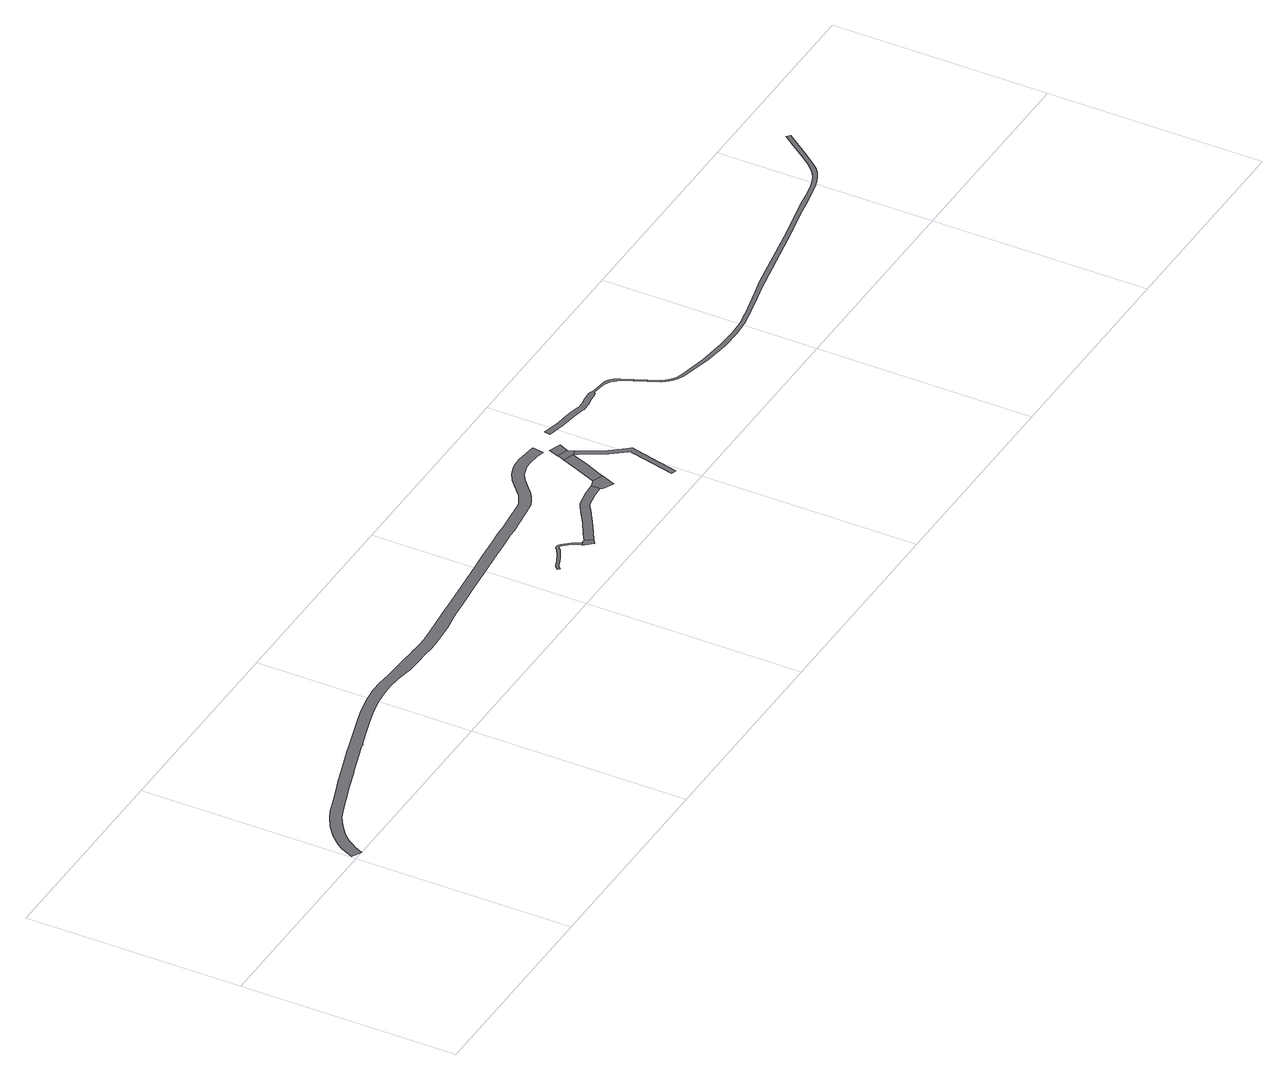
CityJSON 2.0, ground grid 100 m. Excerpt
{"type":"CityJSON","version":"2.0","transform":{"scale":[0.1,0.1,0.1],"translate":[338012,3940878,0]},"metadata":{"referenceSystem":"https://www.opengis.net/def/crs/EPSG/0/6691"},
"CityObjects":{
"road1":{"type":"Road","attributes":{"RoadStructureAttribute.sectionType":"1"},"geometry":[{"type":"MultiSurface","lod":"1","boundaries":[[[0,1,2,3,4,5,6,7,8,9,10,11,12,13,14,15,16,17,18,19,20,21,22,23,24,25,26,27,28,29,30,31,32,33,34,35,36,37,38,39,40,41,42,43,44,45,46,47,48,49,50,51,52,53,54,55,56,57,58,59,60,61,62,63,64,65,66,67,68,69,70,71,72,73,74,75,76,77,78,79,80,81,82,83,84,85,86,87,88,89,90,91,92,93,94,95,96,97,98,99,100,101,102,103,104,105,106,107,108,109,110,111,112,113,114]]]}]},
"road2":{"type":"Road","attributes":{"RoadStructureAttribute.sectionType":"1"},"geometry":[{"type":"MultiSurface","lod":"1","boundaries":[[[115,116,117,118,119,120,121,122,123,124,125,126,127,128,129,130,131,132,133,134,135,136]]]}]},
"road3":{"type":"Road","geometry":[{"type":"MultiSurface","lod":"1","boundaries":[[[137,138,139,140,115,136]]]}]},
"road4":{"type":"Road","attributes":{"RoadStructureAttribute.sectionType":"1"},"geometry":[{"type":"MultiSurface","lod":"1","boundaries":[[[141,142,143,144,145,146,147,140,139,148,149,150,151,152,153,154]]]}]},
"road5":{"type":"Road","geometry":[{"type":"MultiSurface","lod":"1","boundaries":[[[155,156,157,158,159,141,154]]]}]},
"road6":{"type":"Road","attributes":{"RoadStructureAttribute.sectionType":"1"},"geometry":[{"type":"MultiSurface","lod":"1","boundaries":[[[157,160,161,162,163,164,165,158]]]}]},
"road7":{"type":"Road","geometry":[{"type":"MultiSurface","lod":"1","boundaries":[[[166,167,168,169,170,163,162,171]]]}]},
"road8":{"type":"Road","attributes":{"RoadStructureAttribute.sectionType":"1"},"geometry":[{"type":"MultiSurface","lod":"1","boundaries":[[[172,173,174,175,176,177,178,179,180,181,182,183,184,185,186,166,171]]]}]},
"road9":{"type":"Road","attributes":{"RoadStructureAttribute.sectionType":"1"},"geometry":[{"type":"MultiSurface","lod":"1","boundaries":[[[168,187,188,169]]]}]},
"road10":{"type":"Road","attributes":{"RoadStructureAttribute.sectionType":"1"},"geometry":[{"type":"MultiSurface","lod":"1","boundaries":[[[189,190,191,192,193,194,195,196,197,198,199,200,201,202,203,204,205,206,207,208,209,210,211,212,213,214,215,216,217,218,219,220,221,222,223,224,225,226,227,228,229,230,231,232,233,234,235,236,237,238,239,240,241,242,243,244,245,246,247,248,249,250,251,252,253,254,255,256,257,258,259,260,261,262,263,264,265,266,267,268,269,270,271,272,273,274,275,276,277,278,279,280,281,282,283,284,285,286,287,288,289,290]]]}]}
},
"vertices":[
[2806,709,0],[2751,715,0],[2712,713,0],[2686,707,0],[2646,694,0],[2613,673,0],[2586,650,0],[2561,626,0],[2541,608,0],[2529,599,0],[2519,593,0],[2498,582,0],[2477,571,0],[2461,568,0],[2380,559,0],[2311,552,0],[2265,549,0],[2188,540,0],[2094,532,0],[2016,524,0],[1873,509,0],[1786,500,0],[1725,494,0],[1678,490,0],[1575,480,0],[1470,471,0],[1427,471,0],[1416,472,0],[1368,474,0],[1367,474,0],[1304,477,0],[1264,478,0],[1261,479,0],[1185,483,0],[1120,489,0],[1065,490,0],[997,482,0],[909,465,0],[842,445,0],[789,429,0],[679,396,0],[630,381,0],[506,339,0],[431,315,0],[410,308,0],[321,276,0],[239,248,0],[203,232,0],[150,200,0],[96,157,0],[66,126,0],[58,116,0],[35,82,0],[25,63,0],[6,24,0],[52,2,0],[70,40,0],[79,56,0],[98,85,0],[104,92,0],[130,120,0],[179,158,0],[227,187,0],[258,201,0],[338,228,0],[426,259,0],[521,290,0],[529,293,0],[646,332,0],[693,347,0],[704,346,0],[721,356,0],[730,358,0],[804,380,0],[855,396,0],[856,396,0],[921,415,0],[1005,432,0],[1068,439,0],[1118,439,0],[1178,434,0],[1261,421,0],[1330,419,0],[1364,417,0],[1384,416,0],[1425,414,0],[1426,414,0],[1476,415,0],[1580,423,0],[1651,434,0],[1685,439,0],[1691,440,0],[1792,449,0],[1879,458,0],[2019,473,0],[2076,479,0],[2099,481,0],[2193,490,0],[2270,498,0],[2306,500,0],[2481,520,0],[2493,523,0],[2521,536,0],[2546,549,0],[2573,568,0],[2596,589,0],[2620,612,0],[2643,632,0],[2668,647,0],[2699,657,0],[2719,662,0],[2750,663,0],[2799,658,0],[2840,651,0],[2848,704,0],
[2367,215,0],[2344,253,0],[2313,287,0],[2308,291,0],[2302,295,0],[2286,296,0],[2271,282,0],[2243,265,0],[2202,246,0],[2172,234,0],[2154,219,0],[2162,209,0],[2178,223,0],[2207,235,0],[2231,246,0],[2249,254,0],[2279,272,0],[2291,284,0],[2298,283,0],[2305,278,0],[2334,246,0],[2353,208,0],
[2358,199,0],[2384,166,0],[2407,184,0],[2384,216,0],
[2728,368,0],[2674,363,0],[2599,350,0],[2581,340,0],[2552,321,0],[2489,280,0],[2428,243,0],[2448,208,0],[2511,246,0],[2574,288,0],[2602,306,0],[2612,312,0],[2678,324,0],[2732,327,0],
[2737,317,0],[2785,293,0],[2812,359,0],[2763,379,0],[2743,370,0],
[2817,374,0],[2852,452,0],[2884,534,0],[2834,553,0],[2803,472,0],[2769,394,0],
[2909,544,0],[2901,560,0],[2898,569,0],[2847,587,0],[2842,571,0],[2886,533,0],
[2894,518,0],[2944,431,0],[2957,408,0],[3009,343,0],[3013,339,0],[3010,326,0],[2995,263,0],[2960,117,0],[2984,111,0],[3034,321,0],[3039,341,0],[3037,349,0],[3028,360,0],[2978,422,0],[2916,530,0],
[2918,613,0],[2864,634,0],
[5196,749,0],[5144,680,0],[5107,632,0],[5086,610,0],[5063,590,0],[5039,575,0],[5014,565,0],[4981,554,0],[4919,541,0],[4853,531,0],[4790,519,0],[4653,489,0],[4300,425,0],[4229,408,0],[4152,391,0],[4120,384,0],[4072,373,0],[4053,370,0],[4009,361,0],[3933,356,0],[3842,362,0],[3721,376,0],[3716,376,0],[3578,404,0],[3556,414,0],[3537,428,0],[3519,445,0],[3506,461,0],[3437,612,0],[3424,635,0],[3407,650,0],[3390,659,0],[3364,663,0],[3305,671,0],[3304,671,0],[3301,675,0],[3287,678,0],[3245,675,0],[3214,670,0],[3185,669,0],[3183,669,0],[3181,670,0],[3175,673,0],[3149,679,0],[3141,681,0],[3084,689,0],[3054,693,0],[2998,705,0],[2968,711,0],[2963,684,0],[3049,666,0],[3081,662,0],[3137,654,0],[3150,650,0],[3166,646,0],[3181,642,0],[3183,642,0],[3183,641,0],[3185,642,0],[3216,643,0],[3248,648,0],[3285,651,0],[3300,655,0],[3303,661,0],[3363,653,0],[3377,649,0],[3382,646,0],[3398,638,0],[3412,625,0],[3426,607,0],[3496,454,0],[3510,437,0],[3529,419,0],[3549,405,0],[3574,393,0],[3622,380,0],[3632,377,0],[3723,357,0],[3728,356,0],[3842,342,0],[3933,338,0],[4011,343,0],[4072,355,0],[4075,355,0],[4132,368,0],[4156,373,0],[4232,390,0],[4303,405,0],[4657,470,0],[4793,500,0],[4857,511,0],[4922,522,0],[4986,535,0],[5021,546,0],[5048,558,0],[5075,574,0],[5100,595,0],[5122,619,0],[5160,668,0],[5216,745,0],[5251,792,0],[5236,803,0]
]}
